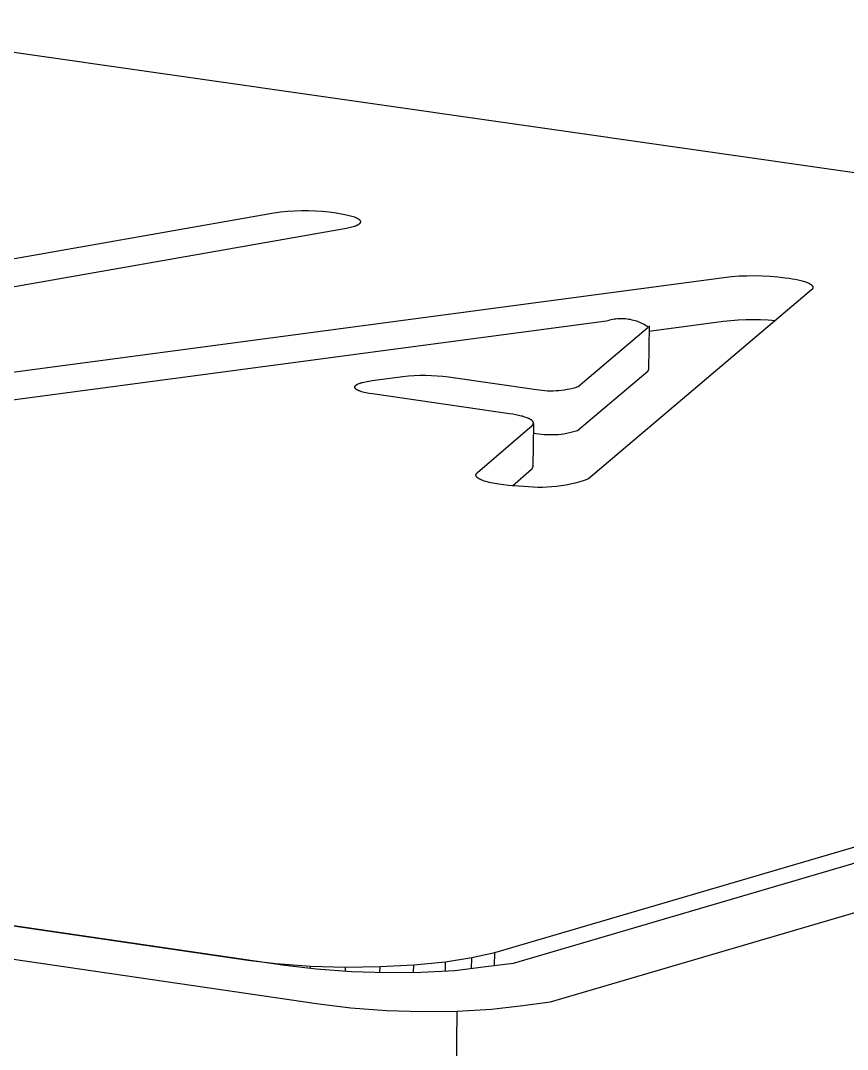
# Model space of a CAD drawing. Header units: millimetres. Extents: x -1283 to 2747, y -259 to 2557.
# Drawn here: x 84.86 to 101.74, y 866.62 to 887.64 of the extents above; entities that cross this region are included whole.
import ezdxf

# ---------------------------------------------------------------- set-up
doc = ezdxf.new("R2010")
doc.units = ezdxf.units.MM
doc.header["$MEASUREMENT"] = 0
doc.layers.add('Utwórz2D linie widoczne', color=7, linetype='Continuous', true_color=0x000000)

msp = doc.modelspace()

# ---------------------------------------------------------------- linework, layer by layer
at = {"layer": 'Utwórz2D linie widoczne'}
for p, q in [((273.91, 920.902), (94.914, 868.38)), ((95.682, 867.596), (277.481, 921.002)), ((133.445, 880.015), (-137.206, 918.732)), ((-180.82, 907.279), (90.947, 867.553)), ((-177.156, 907.395), (89.502, 868.446)), ((90.257, 868.338), (-177.15, 907.396)), ((80.228, 881.988), (90.027, 883.711)), ((90.027, 883.711), (90.168, 883.73)), ((90.168, 883.73), (90.309, 883.744)), ((90.309, 883.744), (90.451, 883.753)), ((90.451, 883.753), (90.594, 883.758)), ((90.594, 883.758), (90.736, 883.758)), ((90.736, 883.758), (90.878, 883.753)), ((90.878, 883.753), (91.02, 883.744)), ((91.02, 883.744), (91.162, 883.73)), ((91.162, 883.73), (91.303, 883.711)), ((91.303, 883.711), (91.444, 883.687)), ((91.444, 883.687), (91.54, 883.665)), ((91.54, 883.665), (91.569, 883.658)), ((91.569, 883.658), (91.597, 883.651)), ((91.597, 883.651), (91.624, 883.643)), ((91.624, 883.643), (91.65, 883.635)), ((91.65, 883.635), (91.674, 883.627)), ((91.674, 883.627), (91.685, 883.622)), ((91.685, 883.622), (91.696, 883.618)), ((91.696, 883.618), (91.707, 883.614)), ((91.707, 883.614), (91.717, 883.609)), ((91.717, 883.609), (91.726, 883.604)), ((91.726, 883.604), (91.735, 883.6)), ((91.735, 883.6), (91.744, 883.595)), ((91.744, 883.595), (91.748, 883.593)), ((91.748, 883.593), (91.752, 883.59)), ((91.752, 883.59), (91.756, 883.588)), ((91.756, 883.588), (91.759, 883.585)), ((91.762, 883.474), (91.758, 883.471)), ((91.759, 883.585), (91.763, 883.583)), ((91.765, 883.476), (91.762, 883.474)), ((91.763, 883.583), (91.766, 883.58)), ((91.768, 883.479), (91.765, 883.476)), ((91.766, 883.58), (91.769, 883.578)), ((91.771, 883.481), (91.768, 883.479)), ((91.769, 883.578), (91.772, 883.575)), ((91.774, 883.483), (91.771, 883.481)), ((91.772, 883.575), (91.775, 883.573)), ((91.777, 883.486), (91.774, 883.483)), ((91.775, 883.573), (91.778, 883.57)), ((91.78, 883.488), (91.777, 883.486)), ((91.778, 883.57), (91.78, 883.568)), ((91.78, 883.568), (91.783, 883.565)), ((91.782, 883.491), (91.78, 883.488)), ((91.783, 883.492), (91.782, 883.491)), ((91.783, 883.565), (91.784, 883.564)), ((91.785, 883.493), (91.783, 883.492)), ((91.784, 883.564), (91.785, 883.563)), ((91.785, 883.563), (91.786, 883.562)), ((91.786, 883.495), (91.785, 883.493)), ((91.786, 883.562), (91.787, 883.56)), ((91.787, 883.496), (91.786, 883.495)), ((91.787, 883.56), (91.788, 883.559)), ((91.788, 883.497), (91.787, 883.496)), ((91.788, 883.559), (91.789, 883.558)), ((91.789, 883.499), (91.788, 883.497)), ((91.789, 883.558), (91.79, 883.557)), ((91.79, 883.5), (91.789, 883.499)), ((91.79, 883.557), (91.791, 883.555)), ((91.791, 883.501), (91.79, 883.5)), ((91.791, 883.555), (91.792, 883.554)), ((91.792, 883.504), (91.791, 883.502)), ((91.791, 883.502), (91.791, 883.501)), ((91.792, 883.554), (91.793, 883.553)), ((91.793, 883.505), (91.792, 883.504)), ((91.793, 883.553), (91.793, 883.551)), ((91.793, 883.551), (91.794, 883.55)), ((91.794, 883.506), (91.793, 883.505)), ((91.794, 883.55), (91.795, 883.549)), ((91.795, 883.509), (91.794, 883.507)), ((91.794, 883.507), (91.794, 883.506)), ((91.795, 883.549), (91.795, 883.548)), ((91.795, 883.548), (91.796, 883.546)), ((91.796, 883.51), (91.795, 883.509)), ((91.796, 883.546), (91.796, 883.545)), ((91.796, 883.545), (91.797, 883.544)), ((91.797, 883.513), (91.796, 883.511)), ((91.796, 883.511), (91.796, 883.51)), ((91.797, 883.544), (91.797, 883.542)), ((91.797, 883.542), (91.798, 883.541)), ((91.798, 883.515), (91.797, 883.514)), ((91.797, 883.514), (91.797, 883.513)), ((91.798, 883.541), (91.798, 883.54)), ((91.798, 883.54), (91.799, 883.538)), ((91.799, 883.519), (91.798, 883.518)), ((91.798, 883.518), (91.798, 883.516)), ((91.798, 883.516), (91.798, 883.515)), ((91.799, 883.538), (91.799, 883.537)), ((91.799, 883.537), (91.799, 883.536)), ((91.799, 883.536), (91.799, 883.535)), ((91.799, 883.535), (91.8, 883.533)), ((91.8, 883.523), (91.799, 883.522)), ((91.799, 883.522), (91.799, 883.52)), ((91.799, 883.52), (91.799, 883.519)), ((91.8, 883.533), (91.8, 883.532)), ((91.8, 883.532), (91.8, 883.531)), ((91.8, 883.531), (91.8, 883.529)), ((91.8, 883.529), (91.8, 883.528)), ((91.8, 883.528), (91.8, 883.527)), ((91.8, 883.527), (91.8, 883.526)), ((91.8, 883.526), (91.8, 883.524)), ((91.8, 883.524), (91.8, 883.523)), ((91.474, 883.383), (77.415, 880.911)), ((91.538, 883.395), (91.474, 883.383)), ((91.568, 883.402), (91.538, 883.395)), ((91.597, 883.409), (91.568, 883.402)), ((91.625, 883.416), (91.597, 883.409)), ((91.651, 883.424), (91.625, 883.416)), ((91.676, 883.433), (91.651, 883.424)), ((91.687, 883.437), (91.676, 883.433)), ((91.699, 883.441), (91.687, 883.437)), ((91.709, 883.446), (91.699, 883.441)), ((91.719, 883.45), (91.709, 883.446)), ((91.729, 883.455), (91.719, 883.45)), ((91.738, 883.459), (91.729, 883.455)), ((91.746, 883.464), (91.738, 883.459)), ((91.75, 883.466), (91.746, 883.464)), ((91.754, 883.469), (91.75, 883.466)), ((91.758, 883.471), (91.754, 883.469)), ((99.534, 882.421), (99.691, 882.427)), ((99.691, 882.427), (99.848, 882.429)), ((99.848, 882.429), (100.005, 882.425)), ((100.005, 882.425), (100.162, 882.417)), ((82.954, 880.227), (99.221, 882.393)), ((99.221, 882.393), (99.377, 882.41)), ((99.377, 882.41), (99.534, 882.421)), ((100.162, 882.417), (100.318, 882.404)), ((100.318, 882.404), (100.474, 882.386)), ((100.474, 882.386), (100.551, 882.375)), ((100.551, 882.375), (100.615, 882.365)), ((100.615, 882.365), (100.677, 882.354)), ((100.677, 882.354), (100.735, 882.342)), ((100.735, 882.342), (100.79, 882.329)), ((100.79, 882.329), (100.816, 882.322)), ((100.816, 882.322), (100.841, 882.315)), ((100.841, 882.315), (100.864, 882.308)), ((100.864, 882.308), (100.887, 882.3)), ((100.887, 882.3), (100.908, 882.293)), ((100.908, 882.293), (100.927, 882.285)), ((100.927, 882.285), (100.936, 882.281)), ((100.936, 882.281), (100.945, 882.277)), ((100.945, 882.277), (100.953, 882.273)), ((100.953, 882.273), (100.961, 882.269)), ((100.961, 882.269), (100.969, 882.265)), ((100.969, 882.265), (100.976, 882.261)), ((100.976, 882.261), (100.983, 882.256)), ((100.983, 882.256), (100.99, 882.252)), ((100.99, 882.252), (100.996, 882.248)), ((100.996, 882.248), (100.999, 882.246)), ((100.999, 882.246), (101.001, 882.244)), ((101.001, 882.244), (101.004, 882.242)), ((101.004, 882.242), (101.007, 882.24)), ((101.007, 882.24), (101.009, 882.238)), ((101.009, 882.238), (101.011, 882.235)), ((101.011, 882.235), (101.014, 882.233)), ((101.014, 882.233), (101.016, 882.231)), ((101.016, 882.231), (101.018, 882.229)), ((101.018, 882.229), (101.02, 882.227)), ((101.02, 882.227), (101.022, 882.225)), ((101.022, 882.225), (101.023, 882.223)), ((101.023, 882.223), (101.025, 882.221)), ((101.025, 882.221), (101.027, 882.218)), ((101.027, 882.218), (101.028, 882.216)), ((101.028, 882.216), (101.029, 882.214)), ((101.029, 882.214), (101.03, 882.213)), ((101.03, 882.213), (101.031, 882.212)), ((101.031, 882.212), (101.031, 882.211)), ((101.008, 882.137), (96.457, 878.28)), ((101.011, 882.139), (101.008, 882.137)), ((101.013, 882.141), (101.011, 882.139)), ((101.015, 882.143), (101.013, 882.141)), ((101.017, 882.145), (101.015, 882.143)), ((101.019, 882.146), (101.017, 882.145)), ((101.02, 882.148), (101.019, 882.146)), ((101.022, 882.15), (101.02, 882.148)), ((101.024, 882.152), (101.022, 882.15)), ((101.025, 882.154), (101.024, 882.152)), ((101.027, 882.156), (101.025, 882.154)), ((101.028, 882.158), (101.027, 882.156)), ((101.029, 882.16), (101.028, 882.158)), ((101.03, 882.162), (101.029, 882.16)), ((101.031, 882.163), (101.03, 882.162)), ((101.031, 882.211), (101.032, 882.21)), ((101.032, 882.164), (101.031, 882.163)), ((101.032, 882.21), (101.032, 882.209)), ((101.032, 882.209), (101.033, 882.208)), ((101.033, 882.166), (101.032, 882.165)), ((101.032, 882.165), (101.032, 882.164)), ((101.033, 882.208), (101.033, 882.207)), ((101.033, 882.207), (101.034, 882.206)), ((101.034, 882.168), (101.033, 882.167)), ((101.033, 882.167), (101.033, 882.166)), ((101.034, 882.206), (101.034, 882.205)), ((101.034, 882.205), (101.035, 882.204)), ((101.035, 882.171), (101.034, 882.17)), ((101.034, 882.17), (101.034, 882.169)), ((101.034, 882.169), (101.034, 882.168)), ((101.035, 882.204), (101.035, 882.203)), ((101.035, 882.203), (101.035, 882.202)), ((101.035, 882.202), (101.036, 882.201)), ((101.036, 882.174), (101.035, 882.173)), ((101.035, 882.173), (101.035, 882.172)), ((101.035, 882.172), (101.035, 882.171)), ((101.036, 882.201), (101.036, 882.199)), ((101.036, 882.199), (101.036, 882.198)), ((101.036, 882.198), (101.036, 882.197)), ((101.036, 882.197), (101.037, 882.196)), ((101.037, 882.179), (101.036, 882.178)), ((101.036, 882.178), (101.036, 882.177)), ((101.036, 882.177), (101.036, 882.176)), ((101.036, 882.176), (101.036, 882.174)), ((101.037, 882.196), (101.037, 882.195)), ((101.037, 882.195), (101.037, 882.194)), ((101.037, 882.194), (101.037, 882.193)), ((101.037, 882.193), (101.037, 882.192)), ((101.037, 882.192), (101.037, 882.191)), ((101.037, 882.191), (101.037, 882.19)), ((101.037, 882.19), (101.038, 882.189)), ((101.038, 882.186), (101.037, 882.185)), ((101.037, 882.185), (101.037, 882.184)), ((101.037, 882.184), (101.037, 882.183)), ((101.037, 882.183), (101.037, 882.182)), ((101.037, 882.182), (101.037, 882.181)), ((101.037, 882.181), (101.037, 882.18)), ((101.037, 882.18), (101.037, 882.179)), ((101.038, 882.189), (101.038, 882.188)), ((101.038, 882.188), (101.038, 882.187)), ((101.038, 882.187), (101.038, 882.186)), ((96.82, 881.498), (91.701, 880.817)), ((96.242, 880.163), (97.676, 881.375)), ((96.852, 881.508), (96.82, 881.498)), ((96.884, 881.517), (96.852, 881.508)), ((96.916, 881.525), (96.884, 881.517)), ((96.949, 881.531), (96.916, 881.525)), ((96.982, 881.537), (96.949, 881.531)), ((97.015, 881.541), (96.982, 881.537)), ((97.048, 881.544), (97.015, 881.541)), ((97.081, 881.546), (97.048, 881.544)), ((97.114, 881.547), (97.081, 881.546)), ((97.147, 881.547), (97.114, 881.547)), ((97.18, 881.546), (97.147, 881.547)), ((97.213, 881.543), (97.18, 881.546)), ((97.246, 881.54), (97.213, 881.543)), ((97.279, 881.535), (97.246, 881.54)), ((97.312, 881.529), (97.279, 881.535)), ((97.344, 881.522), (97.312, 881.529)), ((97.377, 881.514), (97.344, 881.522)), ((97.408, 881.505), (97.377, 881.514)), ((97.44, 881.495), (97.408, 881.505)), ((97.471, 881.483), (97.44, 881.495)), ((97.502, 881.471), (97.471, 881.483)), ((97.532, 881.457), (97.502, 881.471)), ((97.562, 881.443), (97.532, 881.457)), ((97.592, 881.428), (97.562, 881.443)), ((97.62, 881.411), (97.592, 881.428)), ((97.649, 881.394), (97.62, 881.411)), ((97.676, 881.375), (97.649, 881.394)), ((97.691, 881.4), (97.68, 880.504)), ((97.69, 881.297), (99.21, 881.499)), ((99.21, 881.499), (99.361, 881.515)), ((99.361, 881.515), (99.513, 881.526)), ((99.513, 881.526), (99.665, 881.533)), ((99.665, 881.533), (99.817, 881.535)), ((99.817, 881.535), (99.97, 881.533)), ((99.97, 881.533), (100.122, 881.526)), ((100.122, 881.526), (100.273, 881.514)), ((91.65, 880.809), (84.28, 879.833)), ((91.701, 880.817), (91.65, 880.809)), ((92.037, 880.284), (92.663, 880.367)), ((92.663, 880.367), (92.779, 880.379)), ((92.779, 880.379), (92.896, 880.388)), ((92.896, 880.388), (93.013, 880.392)), ((93.013, 880.392), (93.13, 880.394)), ((93.13, 880.394), (93.247, 880.391)), ((93.247, 880.391), (93.364, 880.385)), ((93.364, 880.385), (93.481, 880.375)), ((93.481, 880.375), (93.597, 880.361)), ((93.597, 880.361), (95.392, 880.103)), ((96.231, 879.267), (97.666, 880.48)), ((97.666, 880.48), (97.667, 880.481)), ((97.667, 880.481), (97.668, 880.482)), ((97.668, 880.482), (97.669, 880.482)), ((97.669, 880.483), (97.67, 880.484)), ((97.669, 880.482), (97.669, 880.483)), ((97.67, 880.484), (97.671, 880.485)), ((97.671, 880.485), (97.672, 880.486)), ((97.672, 880.486), (97.673, 880.487)), ((97.673, 880.488), (97.674, 880.489)), ((97.673, 880.487), (97.673, 880.488)), ((97.674, 880.489), (97.675, 880.49)), ((97.675, 880.49), (97.676, 880.491)), ((97.676, 880.492), (97.677, 880.493)), ((97.676, 880.491), (97.676, 880.492)), ((97.677, 880.494), (97.678, 880.495)), ((97.677, 880.493), (97.677, 880.494)), ((97.678, 880.496), (97.679, 880.497)), ((97.678, 880.495), (97.678, 880.496)), ((97.679, 880.5), (97.68, 880.501)), ((97.679, 880.499), (97.679, 880.5)), ((97.679, 880.497), (97.679, 880.499)), ((97.68, 880.503), (97.68, 880.504)), ((97.68, 880.502), (97.68, 880.503)), ((97.68, 880.501), (97.68, 880.502)), ((91.683, 880.155), (91.684, 880.157)), ((91.683, 880.154), (91.683, 880.155)), ((91.683, 880.152), (91.683, 880.154)), ((91.683, 880.151), (91.683, 880.152)), ((91.683, 880.15), (91.683, 880.151)), ((91.683, 880.148), (91.683, 880.15)), ((91.683, 880.147), (91.683, 880.148)), ((91.683, 880.146), (91.683, 880.147)), ((91.684, 880.144), (91.683, 880.146)), ((91.684, 880.161), (91.685, 880.162)), ((91.684, 880.159), (91.684, 880.161)), ((91.684, 880.158), (91.684, 880.159)), ((91.684, 880.157), (91.684, 880.158)), ((91.684, 880.143), (91.684, 880.144)), ((91.684, 880.142), (91.684, 880.143)), ((91.685, 880.14), (91.684, 880.142)), ((91.685, 880.163), (91.686, 880.165)), ((91.685, 880.162), (91.685, 880.163)), ((91.685, 880.139), (91.685, 880.14)), ((91.686, 880.137), (91.685, 880.139)), ((91.686, 880.165), (91.687, 880.166)), ((91.686, 880.136), (91.686, 880.137)), ((91.687, 880.135), (91.686, 880.136)), ((91.687, 880.167), (91.688, 880.169)), ((91.687, 880.166), (91.687, 880.167)), ((91.688, 880.133), (91.687, 880.135)), ((91.688, 880.169), (91.689, 880.17)), ((91.688, 880.132), (91.688, 880.133)), ((91.689, 880.131), (91.688, 880.132)), ((91.689, 880.171), (91.69, 880.173)), ((91.689, 880.17), (91.689, 880.171)), ((91.69, 880.129), (91.689, 880.131)), ((91.69, 880.173), (91.691, 880.174)), ((91.691, 880.128), (91.69, 880.129)), ((91.691, 880.174), (91.692, 880.175)), ((91.692, 880.127), (91.691, 880.128)), ((91.692, 880.175), (91.693, 880.177)), ((91.693, 880.125), (91.692, 880.127)), ((91.693, 880.177), (91.694, 880.178)), ((91.694, 880.124), (91.693, 880.125)), ((91.694, 880.178), (91.696, 880.179)), ((91.695, 880.123), (91.694, 880.124)), ((91.696, 880.121), (91.695, 880.123)), ((91.696, 880.179), (91.697, 880.181)), ((91.697, 880.12), (91.696, 880.121)), ((91.697, 880.181), (91.698, 880.182)), ((91.699, 880.118), (91.697, 880.12)), ((91.698, 880.182), (91.699, 880.183)), ((91.699, 880.183), (91.701, 880.185)), ((91.7, 880.117), (91.699, 880.118)), ((91.701, 880.116), (91.7, 880.117)), ((91.701, 880.185), (91.702, 880.186)), ((91.703, 880.114), (91.701, 880.116)), ((91.702, 880.186), (91.703, 880.187)), ((91.703, 880.187), (91.705, 880.189)), ((91.704, 880.113), (91.703, 880.114)), ((91.706, 880.112), (91.704, 880.113)), ((91.705, 880.189), (91.707, 880.19)), ((91.709, 880.109), (91.706, 880.112)), ((91.707, 880.19), (91.71, 880.192)), ((91.71, 880.192), (91.713, 880.195)), ((91.713, 880.195), (91.717, 880.198)), ((91.717, 880.198), (91.721, 880.2)), ((91.721, 880.2), (91.725, 880.203)), ((91.725, 880.203), (91.729, 880.205)), ((91.729, 880.205), (91.734, 880.208)), ((91.734, 880.208), (91.738, 880.21)), ((91.738, 880.21), (91.743, 880.212)), ((91.743, 880.212), (91.753, 880.217)), ((91.753, 880.217), (91.764, 880.222)), ((91.764, 880.222), (91.775, 880.226)), ((91.775, 880.226), (91.787, 880.231)), ((91.787, 880.231), (91.8, 880.235)), ((91.8, 880.235), (91.813, 880.239)), ((91.813, 880.239), (91.827, 880.243)), ((91.827, 880.243), (91.841, 880.247)), ((91.841, 880.247), (91.871, 880.255)), ((91.871, 880.255), (91.902, 880.262)), ((91.902, 880.262), (91.934, 880.268)), ((91.934, 880.268), (91.968, 880.274)), ((91.968, 880.274), (92.037, 880.284)), ((96.02, 880.106), (96.076, 880.118)), ((96.076, 880.118), (96.132, 880.131)), ((96.132, 880.131), (96.187, 880.146)), ((96.187, 880.146), (96.242, 880.163)), ((91.712, 880.107), (91.709, 880.109)), ((91.716, 880.104), (91.712, 880.107)), ((91.72, 880.101), (91.716, 880.104)), ((91.724, 880.099), (91.72, 880.101)), ((91.728, 880.096), (91.724, 880.099)), ((91.733, 880.094), (91.728, 880.096)), ((91.737, 880.091), (91.733, 880.094)), ((91.742, 880.089), (91.737, 880.091)), ((91.747, 880.086), (91.742, 880.089)), ((91.757, 880.081), (91.747, 880.086)), ((91.768, 880.077), (91.757, 880.081)), ((91.78, 880.072), (91.768, 880.077)), ((91.792, 880.067), (91.78, 880.072)), ((91.805, 880.063), (91.792, 880.067)), ((91.819, 880.058), (91.805, 880.063)), ((91.847, 880.05), (91.819, 880.058)), ((91.877, 880.042), (91.847, 880.05)), ((91.909, 880.035), (91.877, 880.042)), ((91.942, 880.028), (91.909, 880.035)), ((91.976, 880.022), (91.942, 880.028)), ((92.045, 880.011), (91.976, 880.022)), ((94.844, 879.607), (92.045, 880.011)), ((94.542, 868.604), (133.445, 880.015)), ((95.392, 880.103), (95.449, 880.094)), ((95.449, 880.094), (95.506, 880.087)), ((95.506, 880.087), (95.563, 880.081)), ((95.563, 880.081), (95.62, 880.078)), ((95.62, 880.078), (95.677, 880.076)), ((95.677, 880.076), (95.735, 880.076)), ((95.735, 880.076), (95.792, 880.079)), ((95.792, 880.079), (95.849, 880.083)), ((95.849, 880.083), (95.906, 880.089)), ((95.906, 880.089), (95.963, 880.096)), ((95.963, 880.096), (96.02, 880.106)), ((94.908, 879.598), (94.844, 879.607)), ((94.969, 879.587), (94.908, 879.598)), ((95.028, 879.574), (94.969, 879.587)), ((95.083, 879.561), (95.028, 879.574)), ((95.109, 879.555), (95.083, 879.561)), ((95.133, 879.547), (95.109, 879.555)), ((95.157, 879.54), (95.133, 879.547)), ((95.179, 879.533), (95.157, 879.54)), ((95.2, 879.525), (95.179, 879.533)), ((95.219, 879.517), (95.2, 879.525)), ((95.229, 879.513), (95.219, 879.517)), ((95.237, 879.509), (95.229, 879.513)), ((95.246, 879.505), (95.237, 879.509)), ((95.254, 879.501), (95.246, 879.505)), ((95.262, 879.497), (95.254, 879.501)), ((95.269, 879.493), (95.262, 879.497)), ((95.276, 879.489), (95.269, 879.493)), ((95.282, 879.485), (95.276, 879.489)), ((95.288, 879.48), (95.282, 879.485)), ((95.291, 879.478), (95.288, 879.48)), ((94.186, 878.404), (95.302, 879.369)), ((95.294, 879.476), (95.291, 879.478)), ((95.297, 879.474), (95.294, 879.476)), ((95.299, 879.472), (95.297, 879.474)), ((95.302, 879.47), (95.299, 879.472)), ((95.304, 879.468), (95.302, 879.47)), ((95.302, 879.369), (95.304, 879.371)), ((95.306, 879.466), (95.304, 879.468)), ((95.304, 879.371), (95.306, 879.373)), ((95.308, 879.463), (95.306, 879.466)), ((95.306, 879.373), (95.308, 879.375)), ((95.311, 879.461), (95.308, 879.463)), ((95.308, 879.375), (95.31, 879.377)), ((95.31, 879.377), (95.312, 879.378)), ((95.313, 879.459), (95.311, 879.461)), ((95.312, 879.378), (95.314, 879.38)), ((95.314, 879.457), (95.313, 879.459)), ((95.316, 879.455), (95.314, 879.457)), ((95.314, 879.38), (95.316, 879.382)), ((95.318, 879.453), (95.316, 879.455)), ((95.316, 879.382), (95.317, 879.384)), ((95.317, 879.384), (95.319, 879.386)), ((95.319, 879.451), (95.318, 879.453)), ((95.321, 879.449), (95.319, 879.451)), ((95.319, 879.386), (95.32, 879.388)), ((95.331, 879.409), (95.32, 878.52)), ((95.32, 879.388), (95.322, 879.39)), ((95.322, 879.446), (95.321, 879.449)), ((95.323, 879.445), (95.322, 879.446)), ((95.322, 879.39), (95.323, 879.392)), ((95.323, 879.444), (95.323, 879.445)), ((95.324, 879.443), (95.323, 879.444)), ((95.323, 879.392), (95.324, 879.394)), ((95.325, 879.442), (95.324, 879.443)), ((95.324, 879.395), (95.325, 879.396)), ((95.324, 879.394), (95.324, 879.395)), ((95.325, 879.441), (95.325, 879.442)), ((95.326, 879.44), (95.325, 879.441)), ((95.325, 879.396), (95.326, 879.397)), ((95.326, 879.439), (95.326, 879.44)), ((95.327, 879.438), (95.326, 879.439)), ((95.326, 879.399), (95.327, 879.4)), ((95.326, 879.398), (95.326, 879.399)), ((95.326, 879.397), (95.326, 879.398)), ((95.327, 879.437), (95.327, 879.438)), ((95.327, 879.436), (95.327, 879.437)), ((95.328, 879.435), (95.327, 879.436)), ((95.327, 879.401), (95.328, 879.402)), ((95.327, 879.4), (95.327, 879.401)), ((95.328, 879.434), (95.328, 879.435)), ((95.329, 879.433), (95.328, 879.434)), ((95.328, 879.405), (95.329, 879.406)), ((95.328, 879.403), (95.328, 879.405)), ((95.328, 879.402), (95.328, 879.403)), ((95.329, 879.432), (95.329, 879.433)), ((95.329, 879.431), (95.329, 879.432)), ((95.329, 879.43), (95.329, 879.431)), ((95.33, 879.428), (95.329, 879.43)), ((95.329, 879.409), (95.33, 879.41)), ((95.329, 879.408), (95.329, 879.409)), ((95.329, 879.407), (95.329, 879.408)), ((95.329, 879.406), (95.329, 879.407)), ((95.33, 879.427), (95.33, 879.428)), ((95.33, 879.426), (95.33, 879.427)), ((95.33, 879.425), (95.33, 879.426)), ((95.33, 879.424), (95.33, 879.425)), ((95.33, 879.423), (95.33, 879.424)), ((95.331, 879.422), (95.33, 879.423)), ((95.33, 879.415), (95.331, 879.416)), ((95.33, 879.414), (95.33, 879.415)), ((95.33, 879.413), (95.33, 879.414)), ((95.33, 879.412), (95.33, 879.413)), ((95.33, 879.411), (95.33, 879.412)), ((95.33, 879.41), (95.33, 879.411)), ((95.331, 879.421), (95.331, 879.422)), ((95.331, 879.42), (95.331, 879.421)), ((95.331, 879.419), (95.331, 879.42)), ((95.331, 879.418), (95.331, 879.419)), ((95.331, 879.417), (95.331, 879.418)), ((95.331, 879.416), (95.331, 879.417)), ((95.328, 879.214), (95.382, 879.207)), ((95.382, 879.207), (95.438, 879.198)), ((95.438, 879.198), (95.495, 879.19)), ((95.495, 879.19), (95.552, 879.185)), ((95.552, 879.185), (95.609, 879.181)), ((95.609, 879.181), (95.667, 879.18)), ((95.667, 879.18), (95.724, 879.18)), ((95.724, 879.18), (95.781, 879.182)), ((95.781, 879.182), (95.839, 879.186)), ((95.839, 879.186), (95.896, 879.192)), ((95.896, 879.192), (95.952, 879.2)), ((95.952, 879.2), (96.009, 879.21)), ((96.009, 879.21), (96.065, 879.221)), ((96.065, 879.221), (96.121, 879.235)), ((96.121, 879.235), (96.176, 879.25)), ((96.176, 879.25), (96.231, 879.267)), ((94.904, 878.136), (95.292, 878.472)), ((95.292, 878.472), (95.294, 878.473)), ((95.294, 878.473), (95.295, 878.475)), ((95.295, 878.475), (95.297, 878.476)), ((95.297, 878.476), (95.299, 878.478)), ((95.299, 878.478), (95.301, 878.48)), ((95.301, 878.48), (95.302, 878.481)), ((95.302, 878.481), (95.304, 878.483)), ((95.304, 878.483), (95.305, 878.485)), ((95.305, 878.485), (95.307, 878.487)), ((95.307, 878.487), (95.308, 878.489)), ((95.308, 878.489), (95.31, 878.491)), ((95.31, 878.491), (95.311, 878.493)), ((95.311, 878.493), (95.312, 878.495)), ((95.312, 878.495), (95.313, 878.497)), ((95.313, 878.497), (95.314, 878.499)), ((95.314, 878.499), (95.315, 878.501)), ((95.315, 878.501), (95.316, 878.504)), ((95.316, 878.504), (95.317, 878.506)), ((95.317, 878.506), (95.318, 878.508)), ((95.318, 878.511), (95.319, 878.513)), ((95.318, 878.508), (95.318, 878.511)), ((95.319, 878.515), (95.32, 878.518)), ((95.319, 878.513), (95.319, 878.515)), ((95.32, 878.518), (95.32, 878.52)), ((94.157, 878.357), (94.158, 878.358)), ((94.157, 878.355), (94.157, 878.357)), ((94.157, 878.354), (94.157, 878.355)), ((94.157, 878.353), (94.157, 878.354)), ((94.157, 878.351), (94.157, 878.353)), ((94.158, 878.35), (94.157, 878.351)), ((94.158, 878.364), (94.159, 878.365)), ((94.158, 878.362), (94.158, 878.364)), ((94.158, 878.361), (94.158, 878.362)), ((94.158, 878.359), (94.158, 878.361)), ((94.158, 878.358), (94.158, 878.359)), ((94.158, 878.348), (94.158, 878.35)), ((94.158, 878.347), (94.158, 878.348)), ((94.158, 878.346), (94.158, 878.347)), ((94.158, 878.344), (94.158, 878.346)), ((94.159, 878.343), (94.158, 878.344)), ((94.159, 878.366), (94.16, 878.368)), ((94.159, 878.365), (94.159, 878.366)), ((94.159, 878.341), (94.159, 878.343)), ((94.159, 878.34), (94.159, 878.341)), ((94.16, 878.339), (94.159, 878.34)), ((94.16, 878.37), (94.161, 878.372)), ((94.16, 878.369), (94.16, 878.37)), ((94.16, 878.368), (94.16, 878.369)), ((94.16, 878.337), (94.16, 878.339)), ((94.161, 878.336), (94.16, 878.337)), ((94.161, 878.372), (94.162, 878.373)), ((94.161, 878.334), (94.161, 878.336)), ((94.162, 878.333), (94.161, 878.334)), ((94.162, 878.375), (94.163, 878.376)), ((94.162, 878.373), (94.162, 878.375)), ((94.163, 878.332), (94.162, 878.333)), ((94.163, 878.376), (94.164, 878.377)), ((94.163, 878.33), (94.163, 878.332)), ((94.164, 878.329), (94.163, 878.33)), ((94.164, 878.379), (94.165, 878.38)), ((94.164, 878.377), (94.164, 878.379)), ((94.165, 878.327), (94.164, 878.329)), ((94.165, 878.38), (94.166, 878.381)), ((94.166, 878.326), (94.165, 878.327)), ((94.166, 878.381), (94.167, 878.383)), ((94.167, 878.325), (94.166, 878.326)), ((94.167, 878.383), (94.168, 878.384)), ((94.168, 878.323), (94.167, 878.325)), ((94.168, 878.384), (94.169, 878.385)), ((94.169, 878.322), (94.168, 878.323)), ((94.169, 878.385), (94.17, 878.387)), ((94.17, 878.321), (94.169, 878.322)), ((94.17, 878.387), (94.171, 878.388)), ((94.171, 878.319), (94.17, 878.321)), ((94.171, 878.388), (94.172, 878.389)), ((94.172, 878.318), (94.171, 878.319)), ((94.172, 878.389), (94.173, 878.391)), ((94.173, 878.316), (94.172, 878.318)), ((94.173, 878.391), (94.174, 878.392)), ((94.174, 878.315), (94.173, 878.316)), ((94.174, 878.392), (94.175, 878.393)), ((94.175, 878.314), (94.174, 878.315)), ((94.175, 878.393), (94.178, 878.396)), ((94.178, 878.311), (94.175, 878.314)), ((94.178, 878.396), (94.18, 878.399)), ((94.18, 878.308), (94.178, 878.311)), ((94.18, 878.399), (94.183, 878.401)), ((94.183, 878.305), (94.18, 878.308)), ((94.183, 878.401), (94.186, 878.404)), ((94.186, 878.303), (94.183, 878.305)), ((94.19, 878.3), (94.186, 878.303)), ((94.193, 878.297), (94.19, 878.3)), ((94.197, 878.294), (94.193, 878.297)), ((94.2, 878.292), (94.197, 878.294)), ((94.204, 878.289), (94.2, 878.292)), ((94.208, 878.286), (94.204, 878.289)), ((94.213, 878.284), (94.208, 878.286)), ((94.217, 878.281), (94.213, 878.284)), ((94.221, 878.278), (94.217, 878.281)), ((94.231, 878.273), (94.221, 878.278)), ((94.241, 878.268), (94.231, 878.273)), ((94.252, 878.263), (94.241, 878.268)), ((94.263, 878.258), (94.252, 878.263)), ((94.275, 878.253), (94.263, 878.258)), ((94.287, 878.248), (94.275, 878.253)), ((94.3, 878.243), (94.287, 878.248)), ((94.328, 878.233), (94.3, 878.243)), ((94.357, 878.224), (94.328, 878.233)), ((94.389, 878.215), (94.357, 878.224)), ((96.275, 878.218), (96.182, 878.192)), ((96.367, 878.247), (96.275, 878.218)), ((96.457, 878.28), (96.367, 878.247)), ((94.424, 878.206), (94.389, 878.215)), ((94.46, 878.198), (94.424, 878.206)), ((94.499, 878.19), (94.46, 878.198)), ((94.54, 878.182), (94.499, 878.19)), ((94.627, 878.167), (94.54, 878.182)), ((94.72, 878.155), (94.627, 878.167)), ((94.819, 878.144), (94.72, 878.155)), ((94.921, 878.135), (94.819, 878.144)), ((95.024, 878.129), (94.921, 878.135)), ((95.134, 878.123), (95.024, 878.129)), ((95.229, 878.113), (95.134, 878.123)), ((95.325, 878.106), (95.229, 878.113)), ((95.421, 878.102), (95.325, 878.106)), ((95.517, 878.102), (95.421, 878.102)), ((95.613, 878.105), (95.517, 878.102)), ((95.709, 878.112), (95.613, 878.105)), ((95.805, 878.121), (95.709, 878.112)), ((95.9, 878.134), (95.805, 878.121)), ((95.995, 878.15), (95.9, 878.134)), ((96.089, 878.17), (95.995, 878.15)), ((96.182, 878.192), (96.089, 878.17)), ((94.07, 868.499), (94.542, 868.604)), ((94.539, 868.331), (94.542, 868.604)), ((89.502, 868.446), (90.068, 868.381)), ((90.068, 868.381), (90.781, 868.326)), ((90.068, 868.366), (90.068, 868.381)), ((92.2, 868.314), (92.886, 868.35)), ((92.884, 868.193), (92.886, 868.35)), ((92.886, 868.35), (93.537, 868.409)), ((93.535, 868.221), (93.537, 868.409)), ((93.537, 868.409), (94.07, 868.499)), ((94.067, 868.272), (94.07, 868.499)), ((94.914, 868.38), (94.305, 868.301)), ((90.9, 868.262), (90.257, 868.338)), ((90.78, 868.276), (90.781, 868.326)), ((90.781, 868.326), (91.495, 868.305)), ((91.617, 868.208), (90.9, 868.262)), ((91.494, 868.217), (91.495, 868.305)), ((91.495, 868.305), (92.2, 868.314)), ((92.334, 868.186), (91.617, 868.208)), ((92.198, 868.19), (92.2, 868.314)), ((93.04, 868.195), (92.334, 868.186)), ((93.726, 868.231), (93.04, 868.195)), ((94.305, 868.301), (93.726, 868.231)), ((90.947, 867.553), (91.6, 867.475)), ((94.475, 867.444), (95.063, 867.515)), ((95.063, 867.515), (95.682, 867.596)), ((91.6, 867.475), (92.33, 867.42)), ((92.33, 867.42), (93.059, 867.398)), ((93.059, 867.398), (93.777, 867.407)), ((93.352, 831.148), (93.777, 867.407)), ((93.777, 867.407), (94.475, 867.444))]:
    msp.add_line(p, q, dxfattribs=at)

doc.saveas('drawing.dxf')
